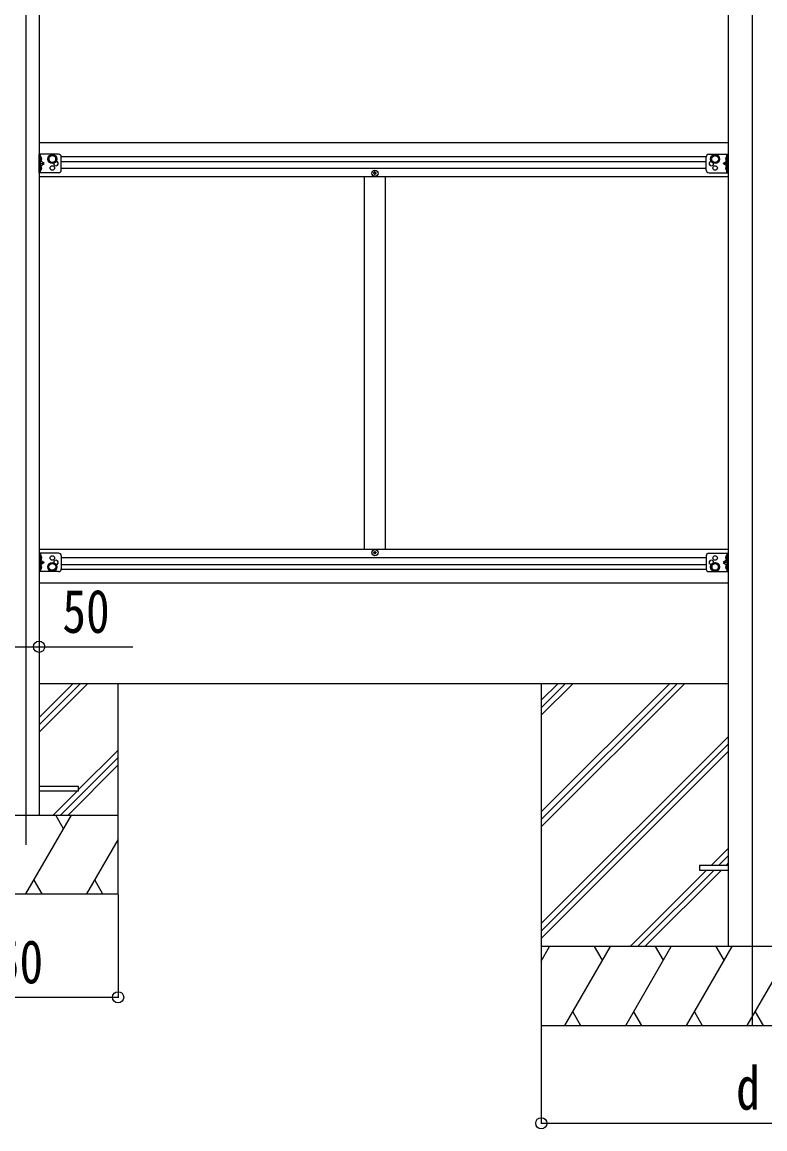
# Model space of a CAD drawing. Units: millimetres, scale not verified. Extents: x -10512 to 10512, y -7425 to 7425.
# Drawn here: x -3308 to -1898, y -4730 to -2627 of the extents above; entities that cross this region are included whole.
import ezdxf
from ezdxf.enums import TextEntityAlignment as Align

# ---------------------------------------------------------------- set-up
doc = ezdxf.new("R2010")
doc.units = ezdxf.units.MM
doc.header["$LTSCALE"] = 30
for name, color, linetype in [('0-3_YKK_12', 2, 'Continuous'), ('0-4_YKK_13', 4, 'Continuous'), ('0-5_YKK_A1', 4, 'Continuous'), ('0-6_YKK_D', 6, 'Continuous')]:
    doc.layers.add(name, color=color, linetype=linetype)
doc.styles.add('ＭＳ ゴシック', font='')
doc.styles.get('ＭＳ ゴシック').set_extended_font_data('MS Gothic')

msp = doc.modelspace()

# ---------------------------------------------------------------- linework, layer by layer
at = {"layer": '0-3_YKK_12'}
msp.add_line((-3300.81, -1763.73), (-3300.81, -4190.59), dxfattribs=at)
msp.add_lwpolyline([(-1922.31, -1359.32), (-1922.31, -4283.72), (-1922.31, -4533.72)], dxfattribs=at)
at = {"layer": '0-4_YKK_13'}
for p, q in [((-3275.81, -2913.22), (-3275.81, -2878.22)), ((-3238.81, -2878.22), (-3275.81, -2878.22)), ((-3273.31, -2913.22), (-3273.31, -2878.22)), ((-2004.51, -2878.22), (-1967.51, -2878.22)), ((-1970.01, -2913.22), (-1970.01, -2878.22)), ((-1967.51, -2913.22), (-1967.51, -2878.22)), ((-3273.29, -2885.58), (-3273.9, -2886.72)), ((-3273.29, -2887.87), (-3273.9, -2886.72)), ((-3273.31, -2882.02), (-3273.02, -2882.02)), ((-3273.31, -2882.02), (-3273.31, -2891.42)), ((-3273.02, -2891.42), (-3273.31, -2891.42)), ((-3273.31, -2895.72), (-3266.31, -2895.72)), ((-3273.02, -2900.02), (-3273.31, -2900.02)), ((-3273.31, -2909.42), (-3273.31, -2900.02)), ((-3271.2, -2884.57), (-3273.22, -2885.58)), ((-3271.2, -2888.87), (-3273.22, -2887.87)), ((-3273.02, -2882.02), (-3273.02, -2891.42)), ((-3273.02, -2909.42), (-3273.02, -2900.02)), ((-3233.81, -2908.22), (-3233.81, -2883.22)), ((-2009.51, -2908.22), (-2009.51, -2883.22)), ((-1970.01, -2895.72), (-1977.01, -2895.72)), ((-1972.12, -2884.57), (-1970.1, -2885.58)), ((-1972.12, -2888.87), (-1970.1, -2887.87)), ((-1970.01, -2882.02), (-1970.3, -2882.02)), ((-1970.3, -2882.02), (-1970.3, -2891.42)), ((-1970.3, -2891.42), (-1970.01, -2891.42)), ((-1970.3, -2900.02), (-1970.01, -2900.02)), ((-1970.3, -2909.42), (-1970.3, -2900.02)), ((-1970.04, -2885.58), (-1969.43, -2886.72)), ((-1970.04, -2887.87), (-1969.43, -2886.72)), ((-1970.01, -2882.02), (-1970.01, -2891.42)), ((-1970.01, -2909.42), (-1970.01, -2900.02)), ((-3238.81, -2913.22), (-3275.81, -2913.22)), ((-3273.29, -2903.58), (-3273.9, -2904.72)), ((-3273.29, -2905.87), (-3273.9, -2904.72)), ((-3273.31, -2909.42), (-3273.02, -2909.42)), ((-3271.2, -2902.57), (-3273.22, -2903.58)), ((-3271.2, -2906.87), (-3273.22, -2905.87)), ((-2636.81, -2914.72), (-2635.81, -2914.72)), ((-2004.51, -2913.22), (-1967.51, -2913.22)), ((-1972.12, -2902.57), (-1970.1, -2903.58)), ((-1972.12, -2906.87), (-1970.1, -2905.87)), ((-1970.01, -2909.42), (-1970.3, -2909.42)), ((-1970.04, -2903.58), (-1969.43, -2904.72)), ((-1970.04, -2905.87), (-1969.43, -2904.72)), ((-3275.81, -3636.22), (-3275.81, -3671.22)), ((-3238.81, -3636.22), (-3275.81, -3636.22)), ((-3273.31, -3636.22), (-3273.31, -3671.22)), ((-2636.81, -3634.72), (-2635.81, -3634.72)), ((-2004.51, -3636.22), (-1967.51, -3636.22)), ((-1970.01, -3636.22), (-1970.01, -3671.22)), ((-1967.51, -3636.22), (-1967.51, -3671.22)), ((-3273.29, -3643.58), (-3273.9, -3644.72)), ((-3273.29, -3645.87), (-3273.9, -3644.72)), ((-3273.31, -3640.02), (-3273.02, -3640.02)), ((-3273.31, -3640.02), (-3273.31, -3649.42)), ((-3273.02, -3649.42), (-3273.31, -3649.42)), ((-3273.31, -3653.72), (-3266.31, -3653.72)), ((-3273.02, -3658.02), (-3273.31, -3658.02)), ((-3273.31, -3667.42), (-3273.31, -3658.02)), ((-3271.2, -3642.57), (-3273.22, -3643.58)), ((-3271.2, -3646.87), (-3273.22, -3645.87)), ((-3273.02, -3640.02), (-3273.02, -3649.42)), ((-3273.02, -3667.42), (-3273.02, -3658.02)), ((-3233.81, -3641.22), (-3233.81, -3666.22)), ((-2009.51, -3641.22), (-2009.51, -3666.22)), ((-1970.01, -3653.72), (-1977.01, -3653.72)), ((-1972.12, -3642.57), (-1970.1, -3643.58)), ((-1972.12, -3646.87), (-1970.1, -3645.87)), ((-1970.01, -3640.02), (-1970.3, -3640.02)), ((-1970.3, -3640.02), (-1970.3, -3649.42)), ((-1970.3, -3649.42), (-1970.01, -3649.42)), ((-1970.3, -3658.02), (-1970.01, -3658.02)), ((-1970.3, -3667.42), (-1970.3, -3658.02)), ((-1970.04, -3643.58), (-1969.43, -3644.72)), ((-1970.04, -3645.87), (-1969.43, -3644.72)), ((-1970.01, -3640.02), (-1970.01, -3649.42)), ((-1970.01, -3667.42), (-1970.01, -3658.02)), ((-3238.81, -3671.22), (-3275.81, -3671.22)), ((-3273.29, -3661.58), (-3273.9, -3662.72)), ((-3273.29, -3663.87), (-3273.9, -3662.72)), ((-3273.31, -3667.42), (-3273.02, -3667.42)), ((-3271.2, -3660.57), (-3273.22, -3661.58)), ((-3271.2, -3664.87), (-3273.22, -3663.87)), ((-2004.51, -3671.22), (-1967.51, -3671.22)), ((-1972.12, -3660.57), (-1970.1, -3661.58)), ((-1972.12, -3664.87), (-1970.1, -3663.87)), ((-1970.01, -3667.42), (-1970.3, -3667.42)), ((-1970.04, -3661.58), (-1969.43, -3662.72)), ((-1970.04, -3663.87), (-1969.43, -3662.72)), ((-3275.81, -4087.72), (-3200.81, -4087.72)), ((-2022.31, -4229.22), (-2022.31, -4238.22)), ((-2022.31, -4229.22), (-1967.51, -4229.22)), ((-2022.31, -4238.22), (-1967.51, -4238.22))]:
    msp.add_line(p, q, dxfattribs=at)
for points in [[(-3250.81, -2879.72), (-3257.31, -2883.47), (-3257.31, -2890.98), (-3250.81, -2894.73), (-3244.31, -2890.98), (-3244.31, -2883.47)], [(-1992.51, -2879.72), (-1986.01, -2883.47), (-1986.01, -2890.98), (-1992.51, -2894.73), (-1999.01, -2890.98), (-1999.01, -2883.47)], [(-3250.81, -3669.73), (-3257.31, -3665.98), (-3257.31, -3658.47), (-3250.81, -3654.72), (-3244.31, -3658.47), (-3244.31, -3665.98)], [(-1992.51, -3669.73), (-1986.01, -3665.98), (-1986.01, -3658.47), (-1992.51, -3654.72), (-1999.01, -3658.47), (-1999.01, -3665.98)]]:
    msp.add_lwpolyline(points, close=True, dxfattribs=at)
for points in [[(-3272.71, -2900.3), (-3266.31, -2895.72), (-3272.71, -2891.15)], [(-1970.61, -2900.3), (-1977.01, -2895.72), (-1970.61, -2891.15)], [(-2639.81, -2913.72), (-2640.81, -2913.72), (-2640.81, -2914.72), (-2639.81, -2914.72)], [(-2637.81, -2912.72), (-2637.81, -2911.72), (-2638.81, -2911.72), (-2638.81, -2912.72)], [(-2638.81, -2915.72), (-2638.81, -2916.72), (-2637.81, -2916.72), (-2637.81, -2915.72)], [(-2635.81, -2914.72), (-2635.81, -2913.72), (-2636.81, -2913.72)], [(-2639.81, -3635.72), (-2640.81, -3635.72), (-2640.81, -3634.72), (-2639.81, -3634.72)], [(-2638.81, -3633.72), (-2638.81, -3632.72), (-2637.81, -3632.72), (-2637.81, -3633.72)], [(-2637.81, -3636.72), (-2637.81, -3637.72), (-2638.81, -3637.72), (-2638.81, -3636.72)], [(-2635.81, -3634.72), (-2635.81, -3635.72), (-2636.81, -3635.72)], [(-3272.71, -3649.15), (-3266.31, -3653.72), (-3272.71, -3658.3)], [(-1970.61, -3649.15), (-1977.01, -3653.72), (-1970.61, -3658.3)], [(-3200.81, -4087.72), (-3200.81, -4079.72), (-3275.81, -4079.72)]]:
    msp.add_lwpolyline(points, dxfattribs=at)
for centre, radius in [((-3250.81, -2887.22), 8.5), ((-3250.81, -2887.22), 7.5), ((-3250.81, -2887.22), 6.5), ((-1992.51, -2887.22), 8.5), ((-1992.51, -2887.22), 7.5), ((-1992.51, -2887.22), 6.5), ((-3250.81, -2904.22), 4.25), ((-1992.51, -2904.22), 4.25), ((-2638.31, -2914.22), 5.9), ((-2638.31, -3635.22), 5.9), ((-3250.81, -3662.22), 8.5), ((-3250.81, -3662.22), 7.5), ((-3250.81, -3662.22), 6.5), ((-3250.81, -3645.22), 4.25), ((-1992.51, -3662.22), 8.5), ((-1992.51, -3662.22), 7.5), ((-1992.51, -3662.22), 6.5), ((-1992.51, -3645.22), 4.25)]:
    msp.add_circle(centre, radius, dxfattribs=at)
for centre, radius, start, end in [((-3238.81, -2883.22), 5, 0, 90), ((-2004.51, -2883.22), 5, 90, 180), ((-3276.91, -2886.72), 6.1, 309.60193, 50.39807), ((-3276.91, -2904.72), 6.1, 309.60193, 50.39807), ((-3243.81, -2895.72), 4.25, 173.70569, 85.23923), ((-1999.51, -2895.72), 4.25, 94.76077, 6.29431), ((-1966.41, -2886.72), 6.1, 129.60193, 230.39807), ((-1966.41, -2904.72), 6.1, 129.60193, 230.39807), ((-3238.81, -2908.22), 5, 270, 0), ((-2639.81, -2912.72), 1, 270, 0), ((-2639.81, -2915.72), 1, 0, 90), ((-2636.81, -2912.72), 1, 180, 270), ((-2636.81, -2915.72), 1, 90, 180), ((-2004.51, -2908.22), 5, 180, 270), ((-3238.81, -3641.22), 5, 0, 90), ((-2639.81, -3633.72), 1, 270, 0), ((-2639.81, -3636.72), 1, 0, 90), ((-2636.81, -3633.72), 1, 180, 270), ((-2636.81, -3636.72), 1, 90, 180), ((-2004.51, -3641.22), 5, 90, 180), ((-3276.91, -3644.72), 6.1, 309.60193, 50.39807), ((-3276.91, -3662.72), 6.1, 309.60193, 50.39807), ((-3243.81, -3653.72), 4.25, 274.76077, 186.29431), ((-1999.51, -3653.72), 4.25, 353.70569, 265.23923), ((-1966.41, -3644.72), 6.1, 129.60193, 230.39807), ((-1966.41, -3662.72), 6.1, 129.60193, 230.39807), ((-3238.81, -3666.22), 5, 270, 0), ((-2004.51, -3666.22), 5, 180, 270)]:
    msp.add_arc(centre, radius, start, end, dxfattribs=at)
at = {"layer": '0-5_YKK_A1'}
for p, q in [((-1967.51, -1754.72), (-1967.51, -4383.72)), ((-3275.81, -1770.72), (-3275.81, -4133.72)), ((-1967.51, -2856.72), (-3275.81, -2856.72)), ((-3233.84, -2882.72), (-2009.49, -2882.72)), ((-3233.81, -2891.72), (-2009.51, -2891.72)), ((-3275.81, -2920.72), (-1967.51, -2920.72)), ((-2009.51, -2905.22), (-3233.81, -2905.22)), ((-2658.31, -3628.72), (-2658.31, -2920.72)), ((-2618.31, -3628.72), (-2618.31, -2920.72)), ((-3275.81, -3628.72), (-1967.51, -3628.72)), ((-3233.81, -3644.22), (-2009.51, -3644.22)), ((-3233.81, -3657.72), (-2009.51, -3657.72)), ((-3233.84, -3666.72), (-2009.49, -3666.72)), ((-3275.81, -3692.72), (-1967.51, -3692.72)), ((-3275.81, -3883.72), (-1967.51, -3883.72)), ((-3275.81, -3976.49), (-3183.05, -3883.72)), ((-3275.81, -3962.35), (-3197.19, -3883.72)), ((-3275.81, -3948.2), (-3211.33, -3883.72)), ((-3125.81, -4283.72), (-3125.81, -3883.72)), ((-2322.51, -3883.72), (-2322.51, -4533.72)), ((-2322.51, -4127.9), (-2078.33, -3883.72)), ((-2322.51, -4142.04), (-2064.19, -3883.72)), ((-2322.51, -4156.18), (-2050.05, -3883.72)), ((-2322.51, -3944.05), (-2262.18, -3883.72)), ((-2322.51, -3929.91), (-2276.32, -3883.72)), ((-2322.51, -3915.77), (-2290.46, -3883.72)), ((-2322.51, -4340.03), (-1967.51, -3985.03)), ((-3200.81, -4085.33), (-3125.81, -4010.34)), ((-2322.51, -4354.17), (-1967.51, -3999.18)), ((-2322.51, -4368.32), (-1967.51, -4013.32)), ((-3235.06, -4133.72), (-3125.81, -4024.48)), ((-3220.92, -4133.72), (-3125.81, -4038.62)), ((-3249.2, -4133.72), (-3203.2, -4087.72)), ((-3475.81, -4133.72), (-3125.81, -4133.72)), ((-3300.81, -4283.72), (-3214.21, -4133.72)), ((-3229.21, -4159.7), (-3244.21, -4133.72)), ((-3185.34, -4283.72), (-3125.81, -4180.62)), ((-1999.57, -4229.22), (-1967.51, -4197.16)), ((-1985.43, -4229.22), (-1967.51, -4211.31)), ((-1971.29, -4229.22), (-1967.51, -4225.45)), ((-2154.07, -4383.72), (-2008.57, -4238.22)), ((-2139.93, -4383.72), (-1994.43, -4238.22)), ((-2125.79, -4383.72), (-1980.29, -4238.22)), ((-3285.81, -4257.74), (-3270.81, -4283.72)), ((-3170.34, -4257.74), (-3155.34, -4283.72)), ((-3475.81, -4283.72), (-3125.81, -4283.72)), ((-1522.51, -4383.72), (-2322.51, -4383.72)), ((-2322.51, -4411.22), (-2306.63, -4383.72)), ((-2277.77, -4533.72), (-2191.16, -4383.72)), ((-2206.16, -4409.7), (-2221.16, -4383.72)), ((-2162.29, -4533.72), (-2075.69, -4383.72)), ((-2090.69, -4409.7), (-2105.7, -4383.72)), ((-2046.82, -4533.72), (-1960.22, -4383.72)), ((-1975.22, -4409.7), (-1990.22, -4383.72)), ((-1931.35, -4533.72), (-1844.75, -4383.72)), ((-2262.77, -4507.74), (-2247.77, -4533.72)), ((-2147.3, -4507.74), (-2132.3, -4533.72)), ((-2031.83, -4507.74), (-2016.83, -4533.72)), ((-1916.36, -4507.74), (-1901.36, -4533.72)), ((-2322.51, -4533.72), (-1522.51, -4533.72))]:
    msp.add_line(p, q, dxfattribs=at)
at = {"layer": '0-6_YKK_D'}
for p, q in [((-3275.81, -3762.7), (-3275.81, -3815.01)), ((-3125.81, -4284.72), (-3125.81, -4480.99)), ((-3475.81, -4479.99), (-3125.81, -4479.99)), ((-2322.51, -4533.72), (-2322.51, -4720.43)), ((-2322.51, -4719.43), (-1522.51, -4719.43))]:
    msp.add_line(p, q, dxfattribs=at)
msp.add_lwpolyline([(-3325.81, -3814.01), (-3275.81, -3814.01), (-3097.98, -3814.01)], dxfattribs=at)
for centre in [(-3275.81, -3814.01), (-3125.81, -4479.99), (-2322.51, -4719.43)]:
    msp.add_circle(centre, 10.62, dxfattribs=at)

# ---------------------------------------------------------------- texts
at = {"layer": '0-6_YKK_D', "style": 'ＭＳ ゴシック', "width": 0.8}
for s, p in [('50', (-3231.64, -3812.35)), ('350', (-3402.81, -4478.33)), ('d', (-1952.51, -4718.13))]:
    msp.add_text(s, height=82.48, dxfattribs=at).set_placement(p, align=Align.BOTTOM_LEFT)

doc.saveas('drawing.dxf')
